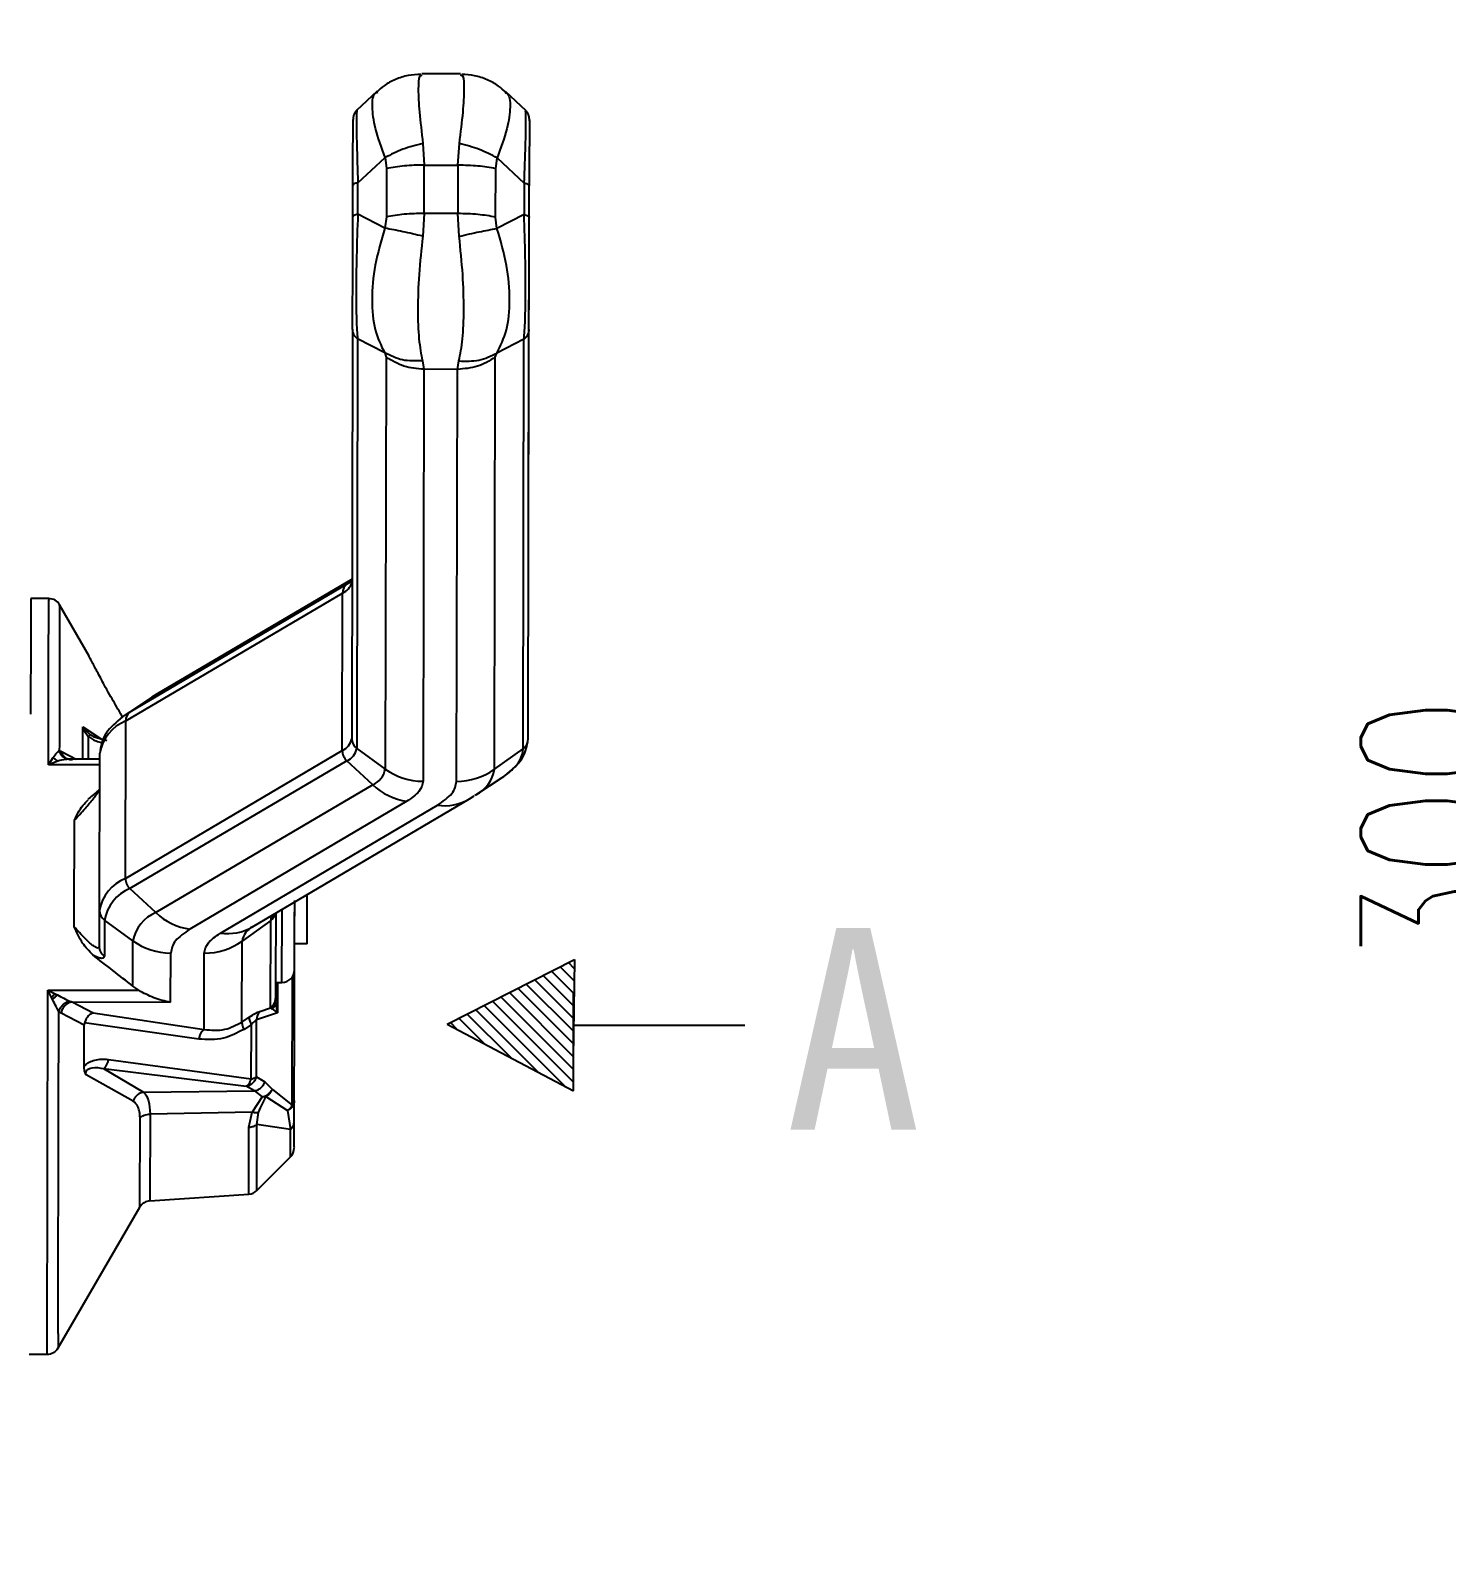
# Model space of a CAD drawing. Header units: millimetres. Extents: x 1953 to 4389, y 564 to 2287.
# Drawn here: x 2723.1 to 2835.5, y 2020.2 to 2141.6 of the extents above; entities that cross this region are included whole.
import ezdxf

# ---------------------------------------------------------------- set-up
doc = ezdxf.new("R2010")
doc.units = ezdxf.units.MM
doc.layers.add('AM_5', color=3, linetype='Continuous', lineweight=25)
doc.layers.add('文字', color=7, linetype='Continuous', lineweight=13)
doc.layers.add('layer 1', color=7, linetype='Continuous')
doc.styles.add('SLDTEXTSTYLE1', font='txt.shx', dxfattribs={"width": 0.7, "bigfont": 'gbcbig.shx'})
doc.styles.add('STYLE1', font='txt.shx', dxfattribs={"width": 0.8, "height": 3, "bigfont": 'hzdx.shx'})
doc.dimstyles.new('SLDDIMSTYLE12$0', dxfattribs={"dimtxt": 12, "dimasz": 10, "dimexe": 0, "dimexo": 0.0625, "dimgap": 0.875, "dimtad": 1, "dimdec": 1, "dimlfac": 1.8, "dimrnd": 1e-09, "dimzin": 12, "dimdsep": 46, "dimtxsty": 'SLDTEXTSTYLE1', "dimcen": 0.09, "dimdle": 8.16, "dimclrd": 3, "dimclre": 3, "dimadec": 0, "dimazin": 3, "dimtfac": 1, "dimtdec": 1, "dimtofl": 0, "dimtmove": 0, "dimatfit": 3, "dimfxl": 0, "dimfrac": 2, "dimtolj": 1, "dimlwd": 5, "dimlwe": 5, "dimarcsym": 0})

# ---------------------------------------------------------------- blocks, each defined once
blk = doc.blocks.new('*D62')
at = {"layer": 'AM_5', "color": 3, "lineweight": 5, "transparency": 16777216}
blk.add_line((2661.75, 2227.3), (2841.58, 2227.3), dxfattribs=at)
at = {"layer": 'AM_5', "color": 3, "linetype": 'Continuous', "lineweight": 5, "transparency": 16777216}
for p, q in [((2841.58, 2217.3), (2841.58, 1938.56)), ((2708.75, 1928.56), (2841.58, 1928.56))]:
    blk.add_line(p, q, dxfattribs=at)
at = {"layer": 'AM_5', "color": 3, "transparency": 16777216}
for points in [[(2839.91, 2217.3), (2843.24, 2217.3), (2841.58, 2227.3)], [(2839.91, 1938.56), (2843.24, 1938.56), (2841.58, 1928.56)]]:
    blk.add_solid(points, dxfattribs=at)
at = {"layer": 'Defpoints', "color": 0, "transparency": 16777216}
for p in [(2661.69, 2227.3), (2708.69, 1928.56), (2841.58, 1928.56)]:
    blk.add_point(p, dxfattribs=at)
at = {"layer": 'AM_5', "color": 0, "transparency": 16777216, "insert": (2834.7, 2077.93), "char_height": 12, "attachment_point": 5, "rotation": 90, "style": 'SLDTEXTSTYLE1'}
blk.add_mtext('\\A1;300', dxfattribs=at)

msp = doc.modelspace()

# ---------------------------------------------------------------- hatches: boundary and pattern name
at = {"layer": 'layer 1'}
h = msp.add_hatch(dxfattribs=at)
h.set_pattern_fill('ANSI31', color=256, scale=0.225, angle=90)
h.set_pattern_definition([(135, (1556.5979, -5054.9505), (-0.50513941, -0.50513941), [])])
h.paths.add_polyline_path([(2766.269, 2067.863), (2756.162, 2062.721), (2766.198, 2057.441), (2766.198, 2062.653)])

# ---------------------------------------------------------------- linework, layer by layer
at = {"color": 7, "linetype": 'Continuous', "lineweight": 25}
for p, q in [((2754.167, 2138.085), (2754.081, 2138.032)), ((2757.236, 2138.178), (2754.167, 2138.185)), ((2757.325, 2138.023), (2757.236, 2138.079)), ((2750.604, 2136.798), (2748.963, 2135.282)), ((2750.595, 2136.712), (2750.655, 2136.74)), ((2760.741, 2136.715), (2760.807, 2136.685)), ((2762.429, 2135.251), (2760.794, 2136.775)), ((2754.244, 2132.654), (2754.353, 2130.941)), ((2757.019, 2130.935), (2757.136, 2132.648)), ((2749.083, 2129.535), (2751.241, 2131.528)), ((2751.241, 2131.528), (2751.352, 2130.671)), ((2751.352, 2130.671), (2751.344, 2126.826)), ((2754.345, 2127.096), (2754.353, 2130.941)), ((2754.353, 2130.941), (2757.019, 2130.935)), ((2757.019, 2130.935), (2757.011, 2127.09)), ((2760.011, 2126.808), (2760.019, 2130.653)), ((2760.019, 2130.653), (2760.133, 2131.509)), ((2760.133, 2131.509), (2762.283, 2129.507)), ((2748.677, 2126.816), (2748.683, 2129.315)), ((2749.078, 2127.036), (2749.083, 2129.535)), ((2762.283, 2129.507), (2762.278, 2127.007)), ((2762.677, 2126.786), (2762.683, 2129.285)), ((2751.229, 2125.923), (2749.078, 2127.036)), ((2751.344, 2126.826), (2751.229, 2125.923)), ((2754.345, 2127.096), (2754.228, 2125.289)), ((2757.011, 2127.09), (2754.345, 2127.096)), ((2757.12, 2125.283), (2757.011, 2127.09)), ((2760.121, 2125.904), (2760.011, 2126.808)), ((2762.278, 2127.007), (2760.121, 2125.904)), ((2762.652, 2115.136), (2762.671, 2123.74)), ((2748.658, 2117.91), (2748.589, 2085.391)), ((2749.057, 2117.14), (2748.987, 2084.621)), ((2751.208, 2116.028), (2749.057, 2117.14)), ((2762.257, 2117.112), (2760.1, 2116.009)), ((2762.187, 2084.593), (2762.257, 2117.112)), ((2762.589, 2085.361), (2762.658, 2117.88)), ((2751.208, 2116.028), (2751.32, 2115.694)), ((2759.987, 2115.676), (2760.1, 2116.009)), ((2751.32, 2115.694), (2751.25, 2082.982)), ((2754.207, 2115.394), (2754.318, 2114.727)), ((2754.318, 2114.727), (2754.248, 2082.015)), ((2756.985, 2114.721), (2754.318, 2114.727)), ((2756.915, 2082.009), (2756.985, 2114.721)), ((2756.985, 2114.721), (2757.099, 2115.388)), ((2759.917, 2082.964), (2759.987, 2115.676)), ((2762.649, 2113.374), (2762.652, 2114.81)), ((2762.643, 2110.999), (2762.647, 2112.589)), ((2762.648, 2112.934), (2762.648, 2112.964)), ((2762.637, 2107.958), (2762.642, 2110.266)), ((2762.633, 2106.023), (2762.636, 2107.613)), ((2731.008, 2087.524), (2748.231, 2097.681)), ((2748.616, 2098.06), (2733.066, 2088.891)), ((2748.616, 2098.067), (2733.238, 2088.998)), ((2748.231, 2097.681), (2748.616, 2097.936)), ((2748.377, 2097.772), (2748.231, 2097.681)), ((2748.528, 2097.806), (2748.469, 2097.836)), ((2748.61, 2097.811), (2748.615, 2097.888)), ((2724.535, 2096.521), (2723.112, 2096.524)), ((2730.644, 2086.803), (2747.867, 2096.959)), ((2747.84, 2084.463), (2747.867, 2096.959)), ((2727.736, 2091.953), (2725.394, 2096.03)), ((2732.731, 2088.681), (2730.634, 2087.29)), ((2731.008, 2087.524), (2733.066, 2088.891)), ((2733.066, 2088.891), (2732.731, 2088.681)), ((2733.236, 2088.996), (2732.872, 2088.748)), ((2733.066, 2088.891), (2733.238, 2088.998)), ((2730.617, 2074.306), (2730.644, 2086.803)), ((2730.634, 2087.29), (2731.008, 2087.524)), ((2727.24, 2083.765), (2727.245, 2086.324)), ((2727.245, 2086.324), (2727.38, 2086.006)), ((2727.44, 2086.062), (2727.245, 2086.324)), ((2727.245, 2086.324), (2728.716, 2085.349)), ((2727.38, 2086.006), (2727.44, 2086.062)), ((2727.38, 2086.006), (2727.677, 2085.562)), ((2727.829, 2085.709), (2727.44, 2086.062)), ((2727.677, 2085.562), (2727.674, 2083.764)), ((2729.141, 2085.22), (2728.149, 2085.521)), ((2725.375, 2084.455), (2725.559, 2084.384)), ((2725.559, 2084.384), (2726.723, 2083.767)), ((2730.617, 2074.306), (2747.84, 2084.463)), ((2748.987, 2084.621), (2751.25, 2082.982)), ((2759.917, 2082.964), (2762.187, 2084.593)), ((2724.507, 2083.332), (2724.884, 2083.908)), ((2725.26, 2083.607), (2724.507, 2083.332)), ((2728.584, 2083.323), (2724.507, 2083.332)), ((2725.858, 2083.839), (2725.92, 2083.828)), ((2725.965, 2083.759), (2725.869, 2083.835)), ((2726.24, 2083.762), (2725.962, 2083.749)), ((2728.585, 2083.763), (2726.116, 2083.768)), ((2726.424, 2083.728), (2726.24, 2083.762)), ((2728.559, 2071.753), (2728.586, 2084.25)), ((2748.201, 2083.647), (2730.978, 2073.49)), ((2750.253, 2081.745), (2748.201, 2083.647)), ((2758.444, 2080.93), (2760.541, 2082.321)), ((2750.253, 2081.745), (2733.029, 2071.588)), ((2757.937, 2080.613), (2758.109, 2080.72)), ((2757.938, 2080.614), (2758.303, 2080.863)), ((2758.361, 2080.876), (2758.444, 2080.93)), ((2752.97, 2080.429), (2735.747, 2070.272)), ((2738.164, 2069.957), (2755.387, 2080.114)), ((2740.714, 2070.456), (2757.937, 2080.613)), ((2733.029, 2071.588), (2730.978, 2073.49)), ((2744.965, 2072.963), (2745.062, 2072.963)), ((2745.054, 2069.096), (2745.062, 2072.963)), ((2728.553, 2068.901), (2728.559, 2071.753)), ((2728.958, 2070.983), (2728.952, 2068.131)), ((2731.221, 2069.344), (2728.958, 2070.983)), ((2742.158, 2070.955), (2739.888, 2069.326)), ((2742.143, 2064.033), (2742.158, 2070.955)), ((2742.559, 2071.544), (2742.548, 2066.298)), ((2743.047, 2066.045), (2743.06, 2071.84)), ((2731.213, 2065.744), (2731.221, 2069.344)), ((2739.874, 2062.9), (2739.888, 2069.326)), ((2745.054, 2069.096), (2744.054, 2069.098)), ((2734.211, 2064.486), (2734.219, 2068.377)), ((2736.873, 2062.306), (2736.886, 2068.371)), ((2742.548, 2066.298), (2742.545, 2064.801)), ((2743.873, 2056.291), (2743.895, 2066.511)), ((2724.407, 2036.521), (2724.469, 2065.432)), ((2724.469, 2065.432), (2731.679, 2065.417)), ((2724.756, 2064.856), (2724.469, 2065.432)), ((2724.469, 2065.432), (2725.045, 2065.135)), ((2724.843, 2064.682), (2724.756, 2064.856)), ((2725.045, 2065.135), (2725.22, 2065.046)), ((2731.679, 2065.417), (2731.213, 2065.744)), ((2742.547, 2066.047), (2743.047, 2066.045)), ((2742.701, 2066.046), (2742.696, 2063.622)), ((2725.515, 2063.595), (2725.331, 2063.72)), ((2726.199, 2064.568), (2726.382, 2064.503)), ((2726.382, 2064.503), (2728.063, 2063.627)), ((2726.382, 2064.503), (2734.211, 2064.486)), ((2728.063, 2063.627), (2736.873, 2062.306)), ((2742.696, 2063.622), (2741.039, 2063.074)), ((2741.286, 2063.748), (2742.143, 2064.033)), ((2742.143, 2064.033), (2742.275, 2063.94)), ((2742.275, 2063.94), (2742.696, 2063.622)), ((2742.534, 2064.407), (2742.518, 2064.584)), ((2742.555, 2064.311), (2742.526, 2064.369)), ((2742.545, 2064.801), (2742.544, 2064.527)), ((2742.581, 2064.306), (2742.544, 2064.527)), ((2742.696, 2063.622), (2742.581, 2064.306)), ((2727.349, 2062.661), (2725.515, 2063.595)), ((2727.342, 2059.384), (2727.349, 2062.661)), ((2727.373, 2062.832), (2727.349, 2062.661)), ((2736.439, 2061.552), (2727.373, 2062.832)), ((2739.874, 2062.9), (2740.457, 2063.294)), ((2740.624, 2062.699), (2740.04, 2062.319)), ((2740.614, 2058.385), (2740.624, 2062.699)), ((2728.889, 2059.203), (2732.063, 2057.33)), ((2728.889, 2059.203), (2740.216, 2057.798)), ((2729.288, 2059.926), (2740.614, 2058.385)), ((2731.231, 2056.627), (2727.496, 2058.699)), ((2740.881, 2057.434), (2740.216, 2057.798)), ((2741.029, 2058.537), (2741.693, 2058.149)), ((2741.693, 2058.149), (2742.286, 2057.554)), ((2742.286, 2057.554), (2743.873, 2056.291)), ((2732.063, 2057.33), (2740.881, 2057.434)), ((2741.489, 2056.965), (2740.672, 2055.741)), ((2740.881, 2057.434), (2741.489, 2056.965)), ((2741.773, 2056.974), (2741.633, 2056.96)), ((2741.773, 2056.974), (2743.492, 2055.863)), ((2744.024, 2054.971), (2744.027, 2056.659)), ((2731.765, 2048.208), (2731.78, 2055.289)), ((2732.577, 2055.592), (2732.563, 2048.704)), ((2740.672, 2055.741), (2732.577, 2055.592)), ((2740.424, 2054.555), (2740.672, 2055.741)), ((2741.062, 2054.754), (2741.187, 2055.714)), ((2743.492, 2055.863), (2743.729, 2054.372)), ((2743.73, 2054.372), (2741.062, 2054.754)), ((2743.726, 2052.741), (2743.73, 2054.372)), ((2743.725, 2052.187), (2743.726, 2052.741)), ((2741.051, 2049.525), (2743.725, 2052.187)), ((2732.563, 2048.704), (2740.416, 2049.236)), ((2741.051, 2049.525), (2741.052, 2050.182)), ((2725.274, 2037.02), (2731.765, 2048.208)), ((2725.276, 2038.162), (2725.274, 2037.02)), ((2722.984, 2036.524), (2724.407, 2036.521))]:
    msp.add_line(p, q, dxfattribs=at)
at = {"color": 7, "linetype": 'Continuous', "lineweight": 25, "flags": 128}
for points in [[(2748.493, 2097.853), (2748.413, 2097.796), (2748.377, 2097.772)], [(2723.112, 2096.524), (2723.112, 2096.493), (2723.112, 2096.169), (2723.11, 2095.497), (2723.108, 2094.486), (2723.105, 2093.147), (2723.102, 2091.496), (2723.098, 2089.552), (2723.093, 2087.338)], [(2730.306, 2087.059), (2730.541, 2087.228), (2730.634, 2087.29)], [(2762.562, 2085.141), (2762.582, 2085.25), (2762.589, 2085.361)], [(2742.539, 2071.533), (2742.532, 2071.502), (2742.528, 2071.486)], [(2741.029, 2058.537), (2741.03, 2059.083), (2741.031, 2059.636), (2741.032, 2060.196), (2741.034, 2060.762), (2741.035, 2061.333), (2741.036, 2061.909), (2741.037, 2062.49), (2741.039, 2063.074)]]:
    msp.add_lwpolyline(points, dxfattribs=at)
at = {"color": 7, "linetype": 'Continuous', "lineweight": 25}
for centre, radius, start, end in [((2747.358, 2098.154), 1.298, 293.08147, 344.71047), ((2748.721, 2096.981), 0.854, 124.96394, 181.4796), ((2724.533, 2095.521), 1, 29.87752, 88.78166), ((2731.931, 2083.659), 3.397, 112.27537, 169.98802), ((2731.497, 2086.825), 0.854, 124.96424, 181.47959), ((2747.372, 2085.606), 1.235, 292.27534, 349.98804), ((2748.964, 2084.472), 1.124, 180.45492, 227.25342), ((2747.71, 2084.847), 1.297, 292.27555, 349.98754), ((2749.538, 2085.395), 0.95, 180.20287, 234.51476), ((2759.91, 2084.732), 2.281, 310.49638, 356.50834), ((2761.634, 2085.373), 0.956, 305.32842, 345.9426), ((2749.628, 2083.269), 1.647, 292.27534, 349.98804), ((2754.25, 2087.148), 5.133, 234.24005, 269.98181), ((2756.935, 2087.142), 5.133, 269.77321, 305.51496), ((2757.167, 2083.405), 2.785, 297.28452, 350.89381), ((2757.464, 2087.058), 5.649, 303.00168, 314.03972), ((2753.679, 2085.356), 4.978, 226.51011, 261.8155), ((2755.941, 2084.048), 3.973, 261.99352, 300.1682), ((2731.905, 2071.163), 3.397, 112.27534, 169.98804), ((2732.242, 2070.403), 3.335, 112.27534, 169.98804), ((2731.741, 2074.315), 1.124, 180.45496, 227.25325), ((2729.509, 2071.757), 0.95, 180.20285, 234.51412), ((2734.161, 2068.825), 2.985, 112.27534, 169.98804), ((2736.455, 2075.199), 4.978, 226.51012, 261.8155), ((2741.601, 2071.738), 0.96, 305.41486, 344.83941), ((2742.936, 2070.93), 0.779, 142.71658, 178.13099), ((2738.717, 2073.891), 3.973, 261.99352, 300.1682), ((2741.415, 2069.078), 1.547, 116.74671, 170.79661), ((2734.221, 2073.509), 5.133, 234.24006, 269.98181), ((2736.906, 2073.504), 5.133, 269.77306, 305.51487), ((2743.049, 2067.045), 1, 269.87751, 359.87751), ((2741.979, 2063.111), 0.941, 137.39243, 182.2552), ((2743.019, 2052.896), 1, 314.87872, 359.87751), ((2740.345, 2050.233), 1, 274.41022, 314.87938), ((2732.63, 2047.706), 1, 93.87747, 149.87695), ((2724.409, 2037.521), 1, 269.87751, 329.8775)]:
    msp.add_arc(centre, radius, start, end, dxfattribs=at)
msp.add_ellipse((2719.215, 2066.533), major_axis=(39.739, -29.602), ratio=0.1347016, start_param=1.3656679, end_param=1.4483144, dxfattribs=at)
for points, knots in [([(2754.083, 2138.142), (2753.742, 2138.124), (2753.052, 2138.087), (2752.057, 2137.764), (2751.206, 2137.319), (2750.761, 2136.911), (2750.573, 2136.738)], [0, 0, 0, 0, 0.2636482, 0.533255, 0.8030343, 1, 1, 1, 1]), ([(2754.081, 2138.032), (2754.041, 2138.024), (2753.903, 2137.997), (2753.851, 2137.021), (2753.928, 2135.243), (2754.137, 2133.527), (2754.244, 2132.654)], [0, 0, 0, 0, 0.1160538, 0.4072247, 0.6985704, 1, 1, 1, 1]), ([(2757.136, 2132.648), (2757.246, 2133.52), (2757.463, 2135.235), (2757.547, 2137.012), (2757.5, 2137.987), (2757.363, 2138.016), (2757.325, 2138.023)], [0, 0, 0, 0, 0.3023528, 0.5946015, 0.8866637, 1, 1, 1, 1]), ([(2760.829, 2136.711), (2760.641, 2136.885), (2760.197, 2137.297), (2759.347, 2137.746), (2758.354, 2138.073), (2757.664, 2138.113), (2757.323, 2138.132)], [0, 0, 0, 0, 0.1977901, 0.4672889, 0.7366185, 1, 1, 1, 1]), ([(2751.241, 2131.528), (2750.95, 2132.333), (2750.377, 2133.916), (2750.181, 2135.629), (2750.266, 2136.585), (2750.559, 2136.698), (2750.595, 2136.712)], [0, 0, 0, 0, 0.32510353, 0.63958996, 0.95632055, 1, 1, 1, 1]), ([(2760.807, 2136.685), (2760.842, 2136.67), (2761.133, 2136.555), (2761.21, 2135.601), (2761.008, 2133.893), (2760.428, 2132.313), (2760.133, 2131.509)], [0, 0, 0, 0, 0.0437585, 0.3588199, 0.6740807, 1, 1, 1, 1]), ([(2749.021, 2135.215), (2749.013, 2135.245), (2748.975, 2135.384), (2748.959, 2134.523), (2748.982, 2132.561), (2749.048, 2130.596), (2749.083, 2129.535)], [0, 0, 0, 0, 0.0799609, 0.3699951, 0.6599223, 1, 1, 1, 1]), ([(2748.683, 2129.315), (2748.685, 2130.295), (2748.688, 2131.693), (2748.691, 2133.087), (2748.692, 2133.848), (2748.693, 2134.334), (2748.694, 2134.628), (2748.694, 2134.528), (2748.694, 2134.493)], [0, 0, 0, 0, 0.3430655, 0.489647, 0.6330797, 0.7764735, 0.9232465, 1, 1, 1, 1]), ([(2748.966, 2135.275), (2748.955, 2135.265), (2748.885, 2135.202), (2748.796, 2135.049), (2748.709, 2134.83), (2748.699, 2134.674), (2748.694, 2134.597)], [0, 0, 0, 0, 0.0623363, 0.3776324, 0.693034, 1, 1, 1, 1]), ([(2762.283, 2129.507), (2762.323, 2130.559), (2762.396, 2132.516), (2762.429, 2134.481), (2762.416, 2135.353), (2762.378, 2135.214), (2762.369, 2135.183)], [0, 0, 0, 0, 0.3373309, 0.6273478, 0.9171835, 1, 1, 1, 1]), ([(2762.694, 2134.568), (2762.689, 2134.644), (2762.679, 2134.8), (2762.594, 2135.02), (2762.506, 2135.172), (2762.437, 2135.235), (2762.426, 2135.244)], [0, 0, 0, 0, 0.3080927, 0.6246521, 0.9411056, 1, 1, 1, 1]), ([(2762.694, 2134.46), (2762.694, 2134.495), (2762.694, 2134.596), (2762.693, 2134.297), (2762.692, 2133.806), (2762.691, 2133.042), (2762.688, 2131.648), (2762.685, 2130.257), (2762.683, 2129.285)], [0, 0, 0, 0, 0.0793091, 0.2259045, 0.3693521, 0.5127847, 0.6595677, 1, 1, 1, 1]), ([(2754.244, 2132.654), (2753.7, 2132.515), (2752.612, 2132.237), (2751.698, 2131.765), (2751.241, 2131.528)], [0, 0, 0, 0, 0.5000023, 1, 1, 1, 1]), ([(2760.133, 2131.509), (2759.677, 2131.748), (2758.766, 2132.224), (2757.679, 2132.507), (2757.136, 2132.648)], [0, 0, 0, 0, 0.4999977, 1, 1, 1, 1]), ([(2748.658, 2117.91), (2748.659, 2118.287), (2748.66, 2118.825), (2748.663, 2120.158), (2748.665, 2121.234), (2748.668, 2122.447), (2748.672, 2124.331), (2748.675, 2125.794), (2748.677, 2126.816)], [0, 0, 0, 0, 0.2713523, 0.38737, 0.5008964, 0.614411, 0.7305771, 1, 1, 1, 1]), ([(2749.078, 2127.036), (2749.038, 2125.914), (2748.965, 2123.828), (2748.927, 2120.834), (2748.953, 2118.407), (2749.02, 2117.584), (2749.057, 2117.14)], [0, 0, 0, 0, 0.2683795, 0.4991161, 0.7297085, 1, 1, 1, 1]), ([(2762.257, 2117.112), (2762.295, 2117.551), (2762.365, 2118.369), (2762.402, 2120.781), (2762.377, 2123.78), (2762.313, 2125.876), (2762.278, 2127.007)], [0, 0, 0, 0, 0.2680966, 0.4988227, 0.7294637, 1, 1, 1, 1]), ([(2762.658, 2117.88), (2762.659, 2118.253), (2762.66, 2118.788), (2762.663, 2120.11), (2762.665, 2121.184), (2762.668, 2122.394), (2762.672, 2124.285), (2762.675, 2125.756), (2762.677, 2126.786)], [0, 0, 0, 0, 0.2691806, 0.3853625, 0.4988695, 0.6124074, 0.7284377, 1, 1, 1, 1]), ([(2751.229, 2125.923), (2750.936, 2124.941), (2750.36, 2123.01), (2750.125, 2120.208), (2750.348, 2117.73), (2750.918, 2116.602), (2751.208, 2116.028)], [0, 0, 0, 0, 0.2541677, 0.5000156, 0.7457168, 1, 1, 1, 1]), ([(2754.228, 2125.289), (2753.688, 2125.417), (2752.602, 2125.675), (2751.689, 2125.84), (2751.229, 2125.923)], [0, 0, 0, 0, 0.4968676, 1, 1, 1, 1]), ([(2757.12, 2125.283), (2757.664, 2125.409), (2758.751, 2125.662), (2759.665, 2125.824), (2760.121, 2125.904)], [0, 0, 0, 0, 0.5000008, 1, 1, 1, 1]), ([(2760.1, 2116.009), (2760.39, 2116.577), (2760.965, 2117.701), (2761.202, 2120.177), (2760.979, 2122.987), (2760.41, 2124.921), (2760.121, 2125.904)], [0, 0, 0, 0, 0.2523714, 0.4999867, 0.7458393, 1, 1, 1, 1]), ([(2754.228, 2125.289), (2754.118, 2124.268), (2753.902, 2122.26), (2753.808, 2119.429), (2753.89, 2116.981), (2754.1, 2115.929), (2754.207, 2115.394)], [0, 0, 0, 0, 0.2542602, 0.5000155, 0.7456229, 1, 1, 1, 1]), ([(2757.099, 2115.388), (2757.208, 2115.923), (2757.422, 2116.974), (2757.515, 2119.422), (2757.433, 2122.253), (2757.226, 2124.262), (2757.12, 2125.283)], [0, 0, 0, 0, 0.2543723, 0.4999845, 0.7457353, 1, 1, 1, 1]), ([(2754.207, 2115.394), (2753.663, 2115.379), (2752.576, 2115.349), (2751.664, 2115.802), (2751.208, 2116.028)], [0, 0, 0, 0, 0.4999999, 1, 1, 1, 1]), ([(2757.099, 2115.388), (2757.639, 2115.371), (2758.726, 2115.335), (2759.64, 2115.784), (2760.1, 2116.009)], [0, 0, 0, 0, 0.49686743, 1, 1, 1, 1]), ([(2762.639, 2109.057), (2762.64, 2109.161), (2762.64, 2109.433), (2762.641, 2109.976), (2762.642, 2110.517), (2762.643, 2110.63)], [0, 0, 0, 0, 0.3316011, 0.8605175, 1, 1, 1, 1]), ([(2762.639, 2108.868), (2762.639, 2108.863), (2762.639, 2108.847), (2762.639, 2108.973), (2762.639, 2109.057)], [0, 0, 0, 0, 0.3310024, 1, 1, 1, 1]), ([(2724.507, 2083.332), (2724.51, 2084.737), (2724.516, 2087.546), (2724.523, 2090.973), (2724.529, 2093.695), (2724.533, 2095.528), (2724.535, 2096.471), (2724.535, 2096.424), (2724.535, 2096.407)], [0, 0, 0, 0, 0.1799587, 0.3599173, 0.539876, 0.7198347, 0.8997934, 1, 1, 1, 1]), ([(2725.4, 2095.981), (2725.4, 2095.994), (2725.4, 2096.098), (2725.399, 2095.665), (2725.397, 2094.646), (2725.393, 2092.936), (2725.389, 2090.646), (2725.383, 2087.842), (2725.378, 2085.584), (2725.375, 2084.455)], [0, 0, 0, 0, 0.0217233, 0.1847696, 0.3478159, 0.5108621, 0.6739081, 0.8369541, 1, 1, 1, 1]), ([(2730.428, 2087.081), (2730.355, 2087.2), (2730.047, 2087.703), (2729.562, 2088.55), (2728.964, 2089.624), (2728.424, 2090.631), (2727.978, 2091.49), (2727.746, 2091.939), (2727.736, 2091.949), (2727.734, 2091.951)], [0, 0, 0, 0, 0.0645029, 0.2723656, 0.3928511, 0.5848746, 0.7776318, 0.9511742, 1, 1, 1, 1]), ([(2730.397, 2087.127), (2729.902, 2086.714), (2728.909, 2085.884), (2728.712, 2084.943), (2728.613, 2084.47)], [0, 0, 0, 0, 0.4978748, 1, 1, 1, 1]), ([(2727.829, 2085.709), (2727.816, 2085.702), (2727.791, 2085.689), (2727.716, 2085.605), (2727.677, 2085.562)], [0, 0, 0, 0, 0.4911669, 1, 1, 1, 1]), ([(2727.677, 2085.562), (2727.785, 2085.491), (2728.014, 2085.339), (2728.407, 2085.155), (2728.68, 2085.091), (2728.823, 2085.057)], [0, 0, 0, 0, 0.2969994, 0.6323688, 1, 1, 1, 1]), ([(2728.158, 2085.519), (2728.137, 2085.529), (2728.03, 2085.578), (2727.918, 2085.651), (2727.829, 2085.709)], [0, 0, 0, 0, 0.2007968, 1, 1, 1, 1]), ([(2724.884, 2083.908), (2724.984, 2084.043), (2725.161, 2084.281), (2725.311, 2084.403), (2725.375, 2084.455)], [0, 0, 0, 0, 0.5684211, 1, 1, 1, 1]), ([(2726.24, 2083.762), (2726.145, 2083.768), (2725.95, 2083.778), (2725.686, 2083.927), (2725.477, 2084.157), (2725.409, 2084.358), (2725.375, 2084.455)], [0, 0, 0, 0, 0.2432277, 0.5000045, 0.7567789, 1, 1, 1, 1]), ([(2726.424, 2083.728), (2726.325, 2083.725), (2726.122, 2083.717), (2725.851, 2083.852), (2725.644, 2084.079), (2725.587, 2084.285), (2725.559, 2084.384)], [0, 0, 0, 0, 0.2423329, 0.4999383, 0.7575772, 1, 1, 1, 1]), ([(2760.778, 2082.484), (2761.272, 2082.897), (2762.266, 2083.726), (2762.463, 2084.668), (2762.561, 2085.141)], [0, 0, 0, 0, 0.4978748, 1, 1, 1, 1]), ([(2725.26, 2083.607), (2725.194, 2083.645), (2725.062, 2083.72), (2724.943, 2083.845), (2724.884, 2083.908)], [0, 0, 0, 0, 0.4999991, 1, 1, 1, 1]), ([(2725.962, 2083.749), (2725.922, 2083.748), (2725.708, 2083.742), (2725.461, 2083.668), (2725.26, 2083.607)], [0, 0, 0, 0, 0.1842245, 1, 1, 1, 1]), ([(2726.575, 2078.922), (2726.856, 2079.228), (2727.357, 2079.773), (2727.957, 2080.478), (2728.288, 2080.901), (2728.452, 2081.128), (2728.506, 2081.223), (2728.529, 2081.265)], [0, 0, 0, 0, 0.3800989, 0.6787149, 0.8002606, 0.9135692, 1, 1, 1, 1]), ([(2728.534, 2081.265), (2728.481, 2081.243), (2728.371, 2081.198), (2728.043, 2080.911), (2727.756, 2080.674), (2727.628, 2080.568)], [0, 0, 0, 0, 0.3370915, 0.7019386, 1, 1, 1, 1]), ([(2728.529, 2081.265), (2728.535, 2081.275), (2728.576, 2081.343), (2728.578, 2081.372), (2728.58, 2081.397)], [0, 0, 0, 0, 0.14984552, 1, 1, 1, 1]), ([(2726.575, 2078.922), (2726.766, 2079.335), (2727.042, 2079.929), (2727.519, 2080.388), (2727.666, 2080.528)], [0, 0, 0, 0, 0.6940675, 1, 1, 1, 1]), ([(2744.027, 2056.659), (2744.029, 2057.597), (2744.033, 2059.508), (2744.041, 2063.047), (2744.049, 2066.758), (2744.056, 2069.993), (2744.06, 2071.748), (2744.061, 2072.408)], [0, 0, 0, 0, 0.2139671, 0.435408, 0.656849, 0.8708161, 1, 1, 1, 1]), ([(2744.049, 2067.043), (2744.05, 2067.117), (2744.05, 2067.23), (2744.051, 2067.916), (2744.053, 2068.625), (2744.055, 2069.507), (2744.057, 2070.787), (2744.06, 2071.851), (2744.061, 2072.543)], [0, 0, 0, 0, 0.2394568, 0.3683607, 0.5, 0.6316393, 0.7605432, 1, 1, 1, 1]), ([(2728.028, 2068.229), (2727.743, 2068.53), (2727.118, 2069.19), (2726.754, 2070.02), (2726.557, 2070.47)], [0, 0, 0, 0, 0.4568472, 1, 1, 1, 1]), ([(2728.504, 2068.795), (2728.48, 2068.784), (2728.426, 2068.76), (2728.262, 2068.827), (2727.932, 2069.043), (2727.336, 2069.586), (2726.836, 2070.153), (2726.557, 2070.47)], [0, 0, 0, 0, 0.0880689, 0.2011384, 0.3224176, 0.6207055, 1, 1, 1, 1]), ([(2740.722, 2070.464), (2740.708, 2070.455), (2740.69, 2070.443), (2740.717, 2070.457), (2740.723, 2070.46)], [0, 0, 0, 0, 0.7721606, 1, 1, 1, 1]), ([(2728.553, 2068.901), (2728.552, 2068.855), (2728.55, 2068.803), (2728.509, 2068.796), (2728.504, 2068.795)], [0, 0, 0, 0, 0.8613584, 1, 1, 1, 1]), ([(2728.586, 2068.664), (2728.584, 2068.669), (2728.555, 2068.744), (2728.554, 2068.825), (2728.553, 2068.901)], [0, 0, 0, 0, 0.0712594, 1, 1, 1, 1]), ([(2728.952, 2068.131), (2728.893, 2068.18), (2728.777, 2068.277), (2728.651, 2068.462), (2728.607, 2068.598), (2728.586, 2068.664)], [0, 0, 0, 0, 0.3420823, 0.6841646, 1, 1, 1, 1]), ([(2728.028, 2068.229), (2728.167, 2068.164), (2728.441, 2068.037), (2728.73, 2067.969), (2728.917, 2067.99), (2728.94, 2068.083), (2728.952, 2068.131)], [0, 0, 0, 0, 0.2643449, 0.5180732, 0.7521058, 1, 1, 1, 1]), ([(2724.756, 2064.856), (2724.803, 2064.905), (2724.896, 2065.001), (2724.996, 2065.09), (2725.045, 2065.135)], [0, 0, 0, 0, 0.5, 1, 1, 1, 1]), ([(2725.22, 2065.046), (2725.156, 2064.991), (2725.023, 2064.879), (2724.904, 2064.749), (2724.843, 2064.682)], [0, 0, 0, 0, 0.4869219, 1, 1, 1, 1]), ([(2725.22, 2065.046), (2725.398, 2064.956), (2725.746, 2064.78), (2726.051, 2064.637), (2726.199, 2064.568)], [0, 0, 0, 0, 0.5125457, 1, 1, 1, 1]), ([(2734.211, 2064.486), (2734.206, 2064.487), (2733.758, 2064.544), (2732.892, 2064.751), (2732.072, 2065.201), (2731.679, 2065.417)], [0, 0, 0, 0, 0.0050146, 0.5222206, 1, 1, 1, 1]), ([(2725.331, 2063.72), (2725.263, 2063.853), (2725.113, 2064.145), (2724.938, 2064.493), (2724.843, 2064.682)], [0, 0, 0, 0, 0.4544713, 1, 1, 1, 1]), ([(2725.276, 2038.162), (2725.277, 2038.629), (2725.279, 2039.562), (2725.284, 2041.733), (2725.29, 2044.412), (2725.296, 2047.597), (2725.304, 2051.201), (2725.313, 2055.149), (2725.322, 2059.346), (2725.328, 2062.262), (2725.331, 2063.72)], [0, 0, 0, 0, 0.1249998, 0.2499997, 0.3749996, 0.4999996, 0.6249996, 0.7499997, 0.8749998, 1, 1, 1, 1]), ([(2725.331, 2063.72), (2725.364, 2063.817), (2725.434, 2064.015), (2725.644, 2064.276), (2725.908, 2064.479), (2726.104, 2064.539), (2726.199, 2064.568)], [0, 0, 0, 0, 0.24321933, 0.49998917, 0.75676549, 1, 1, 1, 1]), ([(2726.382, 2064.503), (2726.284, 2064.478), (2726.081, 2064.427), (2725.809, 2064.213), (2725.601, 2063.925), (2725.543, 2063.703), (2725.515, 2063.595)], [0, 0, 0, 0, 0.2423132, 0.4999118, 0.7575586, 1, 1, 1, 1]), ([(2728.063, 2063.627), (2728.062, 2063.627), (2728.06, 2063.627), (2728.055, 2063.625), (2728.036, 2063.62), (2727.966, 2063.596), (2727.828, 2063.525), (2727.641, 2063.359), (2727.473, 2063.117), (2727.405, 2062.923), (2727.373, 2062.832)], [0, 0, 0, 0, 0.0021587, 0.0060527, 0.0190753, 0.0664028, 0.2502171, 0.5000718, 0.7657091, 1, 1, 1, 1]), ([(2740.457, 2063.294), (2740.622, 2063.402), (2740.936, 2063.605), (2741.174, 2063.702), (2741.286, 2063.748)], [0, 0, 0, 0, 0.5248892, 1, 1, 1, 1]), ([(2742.275, 2063.94), (2742.314, 2063.98), (2742.394, 2064.062), (2742.478, 2064.207), (2742.534, 2064.364), (2742.541, 2064.473), (2742.544, 2064.527)], [0, 0, 0, 0, 0.2446462, 0.4957492, 0.7490338, 1, 1, 1, 1]), ([(2736.873, 2062.306), (2737.424, 2062.251), (2738.437, 2062.149), (2739.424, 2062.665), (2739.874, 2062.9)], [0, 0, 0, 0, 0.5442934, 1, 1, 1, 1]), ([(2739.874, 2062.9), (2739.87, 2062.87), (2739.862, 2062.809), (2739.892, 2062.67), (2739.949, 2062.506), (2740.01, 2062.381), (2740.04, 2062.319)], [0, 0, 0, 0, 0.2468964, 0.5003993, 0.7536943, 1, 1, 1, 1]), ([(2740.457, 2063.294), (2740.453, 2063.264), (2740.443, 2063.202), (2740.473, 2063.059), (2740.531, 2062.89), (2740.593, 2062.762), (2740.624, 2062.699)], [0, 0, 0, 0, 0.2465016, 0.5, 0.7534984, 1, 1, 1, 1]), ([(2741.039, 2063.074), (2741.012, 2063.061), (2740.957, 2063.034), (2740.815, 2062.917), (2740.703, 2062.789), (2740.624, 2062.699)], [0, 0, 0, 0, 0.2120064, 0.4434905, 1, 1, 1, 1]), ([(2740.04, 2062.319), (2739.504, 2062.04), (2738.34, 2061.436), (2737.105, 2061.511), (2736.439, 2061.552)], [0, 0, 0, 0, 0.4609247, 1, 1, 1, 1]), ([(2736.873, 2062.306), (2736.829, 2062.277), (2736.739, 2062.218), (2736.614, 2062.041), (2736.508, 2061.816), (2736.461, 2061.639), (2736.439, 2061.552)], [0, 0, 0, 0, 0.2450812, 0.5000044, 0.7549251, 1, 1, 1, 1]), ([(2727.342, 2059.384), (2727.44, 2059.48), (2727.649, 2059.686), (2728.092, 2059.87), (2728.65, 2059.976), (2729.06, 2059.944), (2729.288, 2059.926)], [0, 0, 0, 0, 0.1823359, 0.3887892, 0.661241, 1, 1, 1, 1]), ([(2727.496, 2058.699), (2727.449, 2058.799), (2727.363, 2058.983), (2727.349, 2059.258), (2727.342, 2059.384)], [0, 0, 0, 0, 0.54168345, 1, 1, 1, 1]), ([(2727.496, 2058.699), (2727.49, 2058.733), (2727.48, 2058.799), (2727.488, 2058.903), (2727.522, 2059.004), (2727.584, 2059.092), (2727.666, 2059.159), (2727.796, 2059.229), (2728.226, 2059.339), (2728.59, 2059.264), (2728.889, 2059.203)], [0, 0, 0, 0, 0.0568929, 0.1087605, 0.1566899, 0.2041437, 0.2548575, 0.3103406, 0.4336006, 1, 1, 1, 1]), ([(2728.889, 2059.203), (2728.93, 2059.232), (2729.014, 2059.291), (2729.129, 2059.46), (2729.226, 2059.674), (2729.267, 2059.843), (2729.288, 2059.926)], [0, 0, 0, 0, 0.2454954, 0.5, 0.7545046, 1, 1, 1, 1]), ([(2740.216, 2057.798), (2740.255, 2057.822), (2740.333, 2057.87), (2740.443, 2058.004), (2740.542, 2058.176), (2740.59, 2058.316), (2740.614, 2058.385)], [0, 0, 0, 0, 0.2434778, 0.4957413, 0.7502205, 1, 1, 1, 1]), ([(2740.216, 2057.798), (2740.303, 2057.82), (2740.435, 2057.853), (2740.577, 2057.939), (2740.647, 2057.989), (2740.68, 2058.017), (2740.697, 2058.031), (2740.705, 2058.039), (2740.71, 2058.043), (2740.712, 2058.045), (2740.713, 2058.045), (2740.713, 2058.046), (2740.713, 2058.046), (2740.713, 2058.046)], [0, 0, 0, 0, 0.4878415, 0.7421687, 0.8707162, 0.9351657, 0.9674126, 0.9835388, 0.9955544, 0.9987325, 0.9996036, 0.9998609, 1, 1, 1, 1]), ([(2740.614, 2058.385), (2740.697, 2058.404), (2740.861, 2058.443), (2740.973, 2058.506), (2741.029, 2058.537)], [0, 0, 0, 0, 0.5, 1, 1, 1, 1]), ([(2740.881, 2057.434), (2740.966, 2057.455), (2741.142, 2057.499), (2741.38, 2057.662), (2741.578, 2057.882), (2741.656, 2058.061), (2741.694, 2058.149)], [0, 0, 0, 0, 0.2440114, 0.4991729, 0.7547749, 1, 1, 1, 1]), ([(2741.489, 2056.965), (2741.571, 2056.987), (2741.736, 2057.031), (2741.945, 2057.158), (2742.142, 2057.328), (2742.232, 2057.469), (2742.286, 2057.554)], [0, 0, 0, 0, 0.25004, 0.5000807, 0.7004278, 1, 1, 1, 1]), ([(2742.286, 2057.554), (2742.225, 2057.433), (2742.104, 2057.192), (2741.883, 2057.047), (2741.773, 2056.974)], [0, 0, 0, 0, 0.5000043, 1, 1, 1, 1]), ([(2732.063, 2057.33), (2731.975, 2057.31), (2731.796, 2057.269), (2731.551, 2057.108), (2731.349, 2056.891), (2731.269, 2056.714), (2731.231, 2056.627)], [0, 0, 0, 0, 0.2446204, 0.4999949, 0.7553723, 1, 1, 1, 1]), ([(2731.78, 2055.289), (2731.773, 2055.45), (2731.757, 2055.774), (2731.604, 2056.291), (2731.38, 2056.493), (2731.231, 2056.627)], [0, 0, 0, 0, 0.2478447, 0.4971114, 1, 1, 1, 1]), ([(2732.063, 2057.33), (2732.218, 2057.14), (2732.513, 2056.779), (2732.557, 2055.974), (2732.577, 2055.592)], [0, 0, 0, 0, 0.5262167, 1, 1, 1, 1]), ([(2741.187, 2055.714), (2741.294, 2055.958), (2741.471, 2056.362), (2741.658, 2056.725), (2741.74, 2056.899), (2741.764, 2056.954), (2741.773, 2056.974)], [0, 0, 0, 0, 0.5043385, 0.8341109, 0.9378515, 1, 1, 1, 1]), ([(2741.633, 2056.96), (2741.633, 2056.96), (2741.632, 2056.96), (2741.629, 2056.96), (2741.622, 2056.96), (2741.606, 2056.959), (2741.561, 2056.959), (2741.52, 2056.963), (2741.489, 2056.965)], [0, 0, 0, 0, 0.0073615, 0.0208826, 0.0663986, 0.1545232, 0.3592931, 1, 1, 1, 1]), ([(2744.027, 2056.659), (2744.018, 2056.566), (2744.001, 2056.388), (2743.909, 2056.221), (2743.852, 2056.151), (2743.847, 2056.145)], [0, 0, 0, 0, 0.5003012, 0.9588669, 1, 1, 1, 1]), ([(2741.187, 2055.714), (2741.109, 2055.703), (2740.953, 2055.682), (2740.766, 2055.721), (2740.672, 2055.741)], [0, 0, 0, 0, 0.4978424, 1, 1, 1, 1]), ([(2743.492, 2055.863), (2743.57, 2055.922), (2743.725, 2056.039), (2743.824, 2056.207), (2743.873, 2056.291)], [0, 0, 0, 0, 0.5000005, 1, 1, 1, 1]), ([(2743.847, 2056.145), (2743.844, 2056.141), (2743.837, 2056.131), (2743.813, 2056.101), (2743.766, 2056.046), (2743.662, 2055.955), (2743.56, 2055.9), (2743.492, 2055.863)], [0, 0, 0, 0, 0.0307811, 0.0828758, 0.2510228, 0.5009978, 1, 1, 1, 1]), ([(2740.413, 2049.277), (2740.413, 2049.263), (2740.413, 2049.07), (2740.414, 2049.817), (2740.418, 2051.505), (2740.422, 2053.538), (2740.424, 2054.555)], [0, 0, 0, 0, 0.0247287, 0.3498191, 0.6749096, 1, 1, 1, 1]), ([(2741.052, 2050.182), (2741.053, 2050.693), (2741.056, 2051.714), (2741.06, 2053.741), (2741.062, 2054.754)], [0, 0, 0, 0, 0.5000002, 1, 1, 1, 1]), ([(2744.019, 2052.988), (2744.019, 2052.967), (2744.019, 2052.895), (2744.021, 2053.524), (2744.023, 2054.496), (2744.024, 2054.971)], [0, 0, 0, 0, 0.1820669, 0.6002821, 1, 1, 1, 1])]:
    msp.add_open_spline(points, degree=3, knots=knots, dxfattribs=at)
for points in [[(2754.353, 2130.941), (2753.812, 2130.929), (2752.731, 2130.907), (2751.812, 2130.75), (2751.352, 2130.671)], [(2760.019, 2130.653), (2759.56, 2130.733), (2758.641, 2130.894), (2757.56, 2130.921), (2757.019, 2130.935)], [(2749.083, 2129.535), (2749.024, 2129.521), (2748.907, 2129.493), (2748.781, 2129.439), (2748.698, 2129.379), (2748.688, 2129.337), (2748.683, 2129.315)], [(2762.683, 2129.285), (2762.677, 2129.307), (2762.667, 2129.349), (2762.584, 2129.41), (2762.459, 2129.464), (2762.342, 2129.493), (2762.283, 2129.507)], [(2749.078, 2127.036), (2749.019, 2127.022), (2748.901, 2126.994), (2748.776, 2126.94), (2748.693, 2126.88), (2748.682, 2126.837), (2748.677, 2126.816)], [(2754.345, 2127.096), (2753.804, 2127.084), (2752.723, 2127.062), (2751.804, 2126.905), (2751.344, 2126.826)], [(2760.011, 2126.808), (2759.551, 2126.888), (2758.633, 2127.049), (2757.552, 2127.076), (2757.011, 2127.09)], [(2762.278, 2127.007), (2762.336, 2126.993), (2762.454, 2126.965), (2762.579, 2126.91), (2762.662, 2126.85), (2762.672, 2126.807), (2762.677, 2126.786)], [(2749.057, 2117.14), (2748.998, 2117.189), (2748.881, 2117.287), (2748.756, 2117.477), (2748.673, 2117.687), (2748.663, 2117.836), (2748.658, 2117.91)], [(2762.658, 2117.88), (2762.653, 2117.806), (2762.642, 2117.657), (2762.559, 2117.447), (2762.433, 2117.258), (2762.315, 2117.161), (2762.257, 2117.112)], [(2754.318, 2114.727), (2753.778, 2114.771), (2752.697, 2114.86), (2751.779, 2115.416), (2751.32, 2115.694)], [(2759.987, 2115.676), (2759.527, 2115.4), (2758.607, 2114.847), (2757.525, 2114.763), (2756.985, 2114.721)], [(2754.248, 2082.015), (2754.193, 2081.741), (2754.081, 2081.192), (2753.34, 2080.683), (2752.97, 2080.429)], [(2755.387, 2080.114), (2755.83, 2080.418), (2756.715, 2081.026), (2756.848, 2081.681), (2756.915, 2082.009)], [(2726.557, 2070.47), (2726.56, 2071.924), (2726.566, 2074.83), (2726.572, 2077.558), (2726.575, 2078.922)], [(2735.747, 2070.272), (2735.304, 2069.968), (2734.418, 2069.36), (2734.285, 2068.704), (2734.219, 2068.377)], [(2736.886, 2068.371), (2736.941, 2068.645), (2737.052, 2069.194), (2737.793, 2069.702), (2738.164, 2069.957)], [(2742.143, 2064.033), (2742.202, 2064.081), (2742.32, 2064.178), (2742.445, 2064.368), (2742.529, 2064.578), (2742.539, 2064.727), (2742.545, 2064.801)], [(2740.713, 2058.046), (2740.781, 2058.117), (2740.918, 2058.259), (2740.992, 2058.444), (2741.029, 2058.537)], [(2743.873, 2056.291), (2743.917, 2056.348), (2744.006, 2056.463), (2744.02, 2056.594), (2744.027, 2056.659)], [(2731.78, 2055.289), (2731.826, 2055.331), (2731.918, 2055.413), (2732.112, 2055.506), (2732.335, 2055.572), (2732.496, 2055.586), (2732.577, 2055.592)], [(2740.424, 2054.555), (2740.544, 2054.568), (2740.782, 2054.595), (2740.969, 2054.701), (2741.062, 2054.754)], [(2743.73, 2054.372), (2743.773, 2054.414), (2743.861, 2054.496), (2743.952, 2054.645), (2744.012, 2054.804), (2744.02, 2054.915), (2744.024, 2054.971)]]:
    msp.add_open_spline(points, degree=3, dxfattribs=at)
at = {"layer": 'layer 1'}
for p, q in [((2756.162, 2062.721), (2766.269, 2067.863)), ((2766.269, 2067.863), (2766.161, 2060.005)), ((2766.198, 2057.441), (2766.198, 2065.301)), ((2756.162, 2062.721), (2766.198, 2057.441)), ((2766.198, 2062.653), (2779.793, 2062.653))]:
    msp.add_line(p, q, dxfattribs=at)

# ---------------------------------------------------------------- texts
at = {"layer": '文字', "insert": (2788.41, 2062.355), "char_height": 16, "width": 240, "attachment_point": 5, "style": 'STYLE1'}
msp.add_mtext('\\pt176;{\\fSimSun|b0|i0|c134|p2;\\W1;A}', dxfattribs=at)

# ---------------------------------------------------------------- dimensions: what is measured, and where the dimension line sits
at = {"layer": 'AM_5'}
dim = msp.add_linear_dim(base=(2841.578, 1928.555), p1=(2661.686, 2227.296), p2=(2708.687, 1928.555), angle=90, text='300', dimstyle='SLDDIMSTYLE12$0', override={"dimlfac": 1, "dimpost": ''}, dxfattribs=at)
dim.commit()
dim.dimension.update_dxf_attribs({"geometry": '*D62', "text_midpoint": (2834.703, 2077.926)})

doc.saveas('drawing.dxf')
